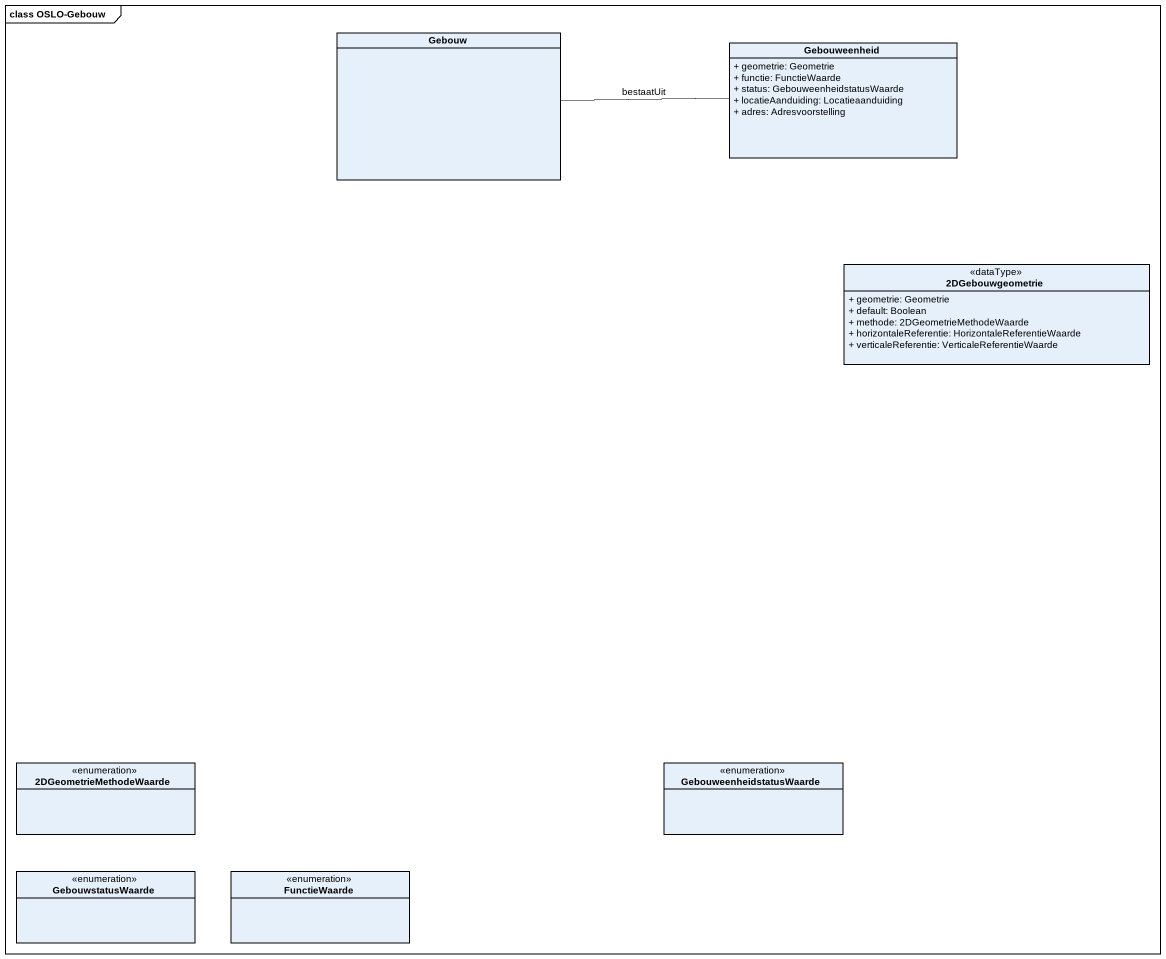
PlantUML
@startuml
mainframe class OSLO-Gebouw
hide circle
hide empty members
skinparam classAttributeIconSize 0
class Gebouw
class Gebouweenheid {
  + geometrie: Geometrie
  + functie: FunctieWaarde
  + status: GebouweenheidstatusWaarde
  + locatieAanduiding: Locatieaanduiding
  + adres: Adresvoorstelling
}
class "2DGebouwgeometrie" as c2DGebouwgeometrie <<dataType>> {
  + geometrie: Geometrie
  + default: Boolean
  + methode: 2DGeometrieMethodeWaarde
  + horizontaleReferentie: HorizontaleReferentieWaarde
  + verticaleReferentie: VerticaleReferentieWaarde
}
enum "2DGeometrieMethodeWaarde" as e2DGeometrieMethodeWaarde
enum GebouweenheidstatusWaarde
enum GebouwstatusWaarde
enum FunctieWaarde
Gebouw -right- Gebouweenheid : bestaatUit
@enduml
